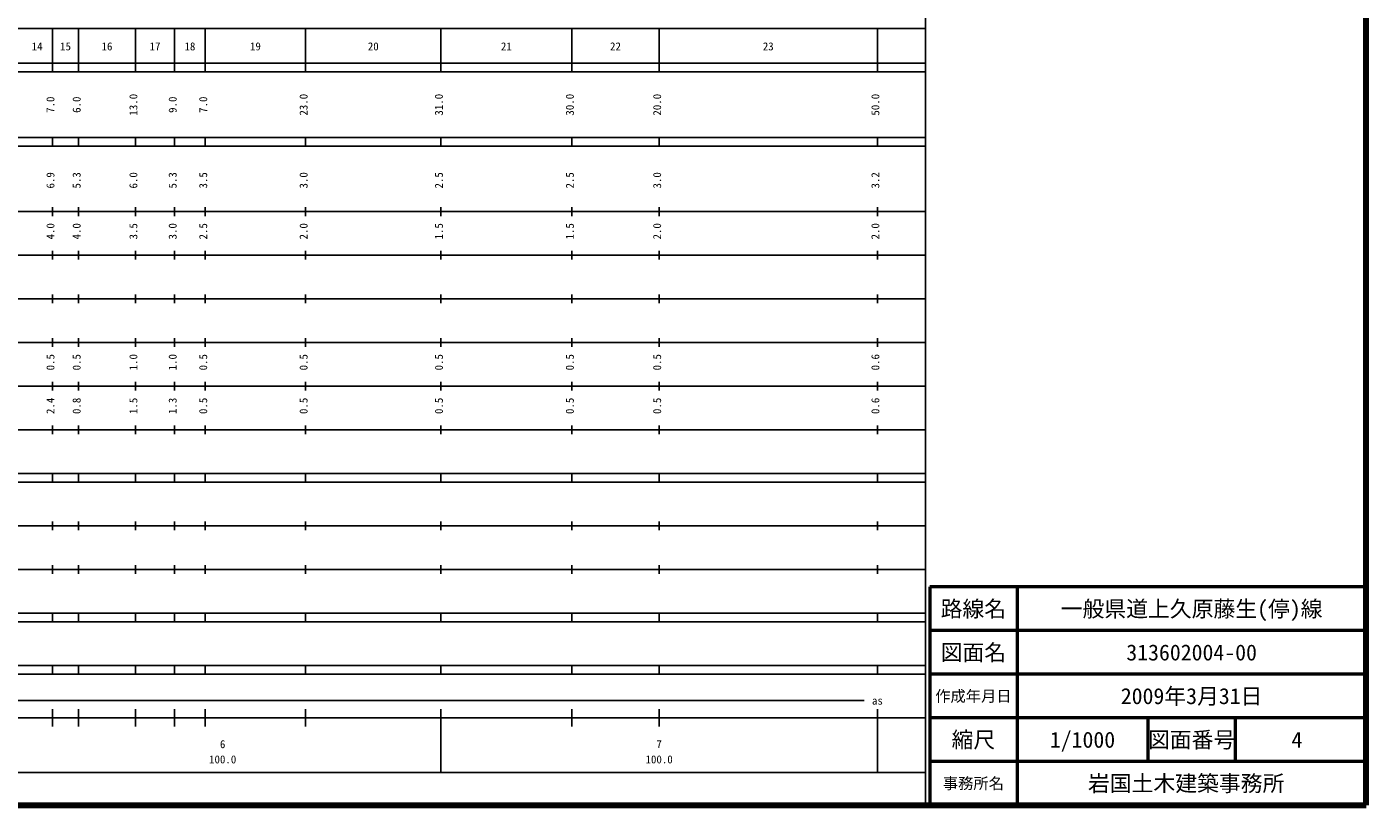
# Model space of a CAD drawing. Units: millimetres on the paper, enlarged 1000 times. Extents: x 40000 to 680000, y 20000 to 380000.
# Drawn here: x 373121 to 680000, y 20000 to 198357 of the extents above; entities that cross this region are included whole.
import ezdxf
from ezdxf.enums import TextEntityAlignment as Align

# ---------------------------------------------------------------- set-up
doc = ezdxf.new("R2010")
doc.units = ezdxf.units.MM
doc.header["$LTSCALE"] = 1000
for name, color, linetype, lineweight in [('M-TTL', 2, 'Continuous', 140), ('M-TTL-BAND', 7, 'Continuous', 25), ('M-TTL-FRAM', 2, 'Continuous', 50), ('M-TTL-LINE', 7, 'Continuous', 50)]:
    doc.layers.add(name, color=color, linetype=linetype, lineweight=lineweight)
doc.layers.add('M-TTL-TXT', color=7, linetype='Continuous')
doc.styles.add('ＭＳ ゴシック', font='')
doc.styles.get('ＭＳ ゴシック').set_extended_font_data('MS Gothic')

msp = doc.modelspace()

# ---------------------------------------------------------------- linework, layer by layer
at = {"layer": 'M-TTL'}
for p, q in [((680000, 20000), (680000, 380000)), ((40000, 20000), (680000, 20000))]:
    msp.add_line(p, q, dxfattribs=at)
at = {"layer": 'M-TTL-BAND'}
for p, q in [((579000, 20000), (579000, 370000)), ((68000, 198000), (579000, 198000)), ((379000, 188000), (379000, 198000)), ((385000, 188000), (385000, 198000)), ((398000, 188000), (398000, 198000)), ((407000, 188000), (407000, 198000)), ((414000, 188000), (414000, 198000)), ((437000, 188000), (437000, 198000)), ((468000, 188000), (468000, 198000)), ((498000, 188000), (498000, 198000)), ((518000, 188000), (518000, 198000)), ((568000, 188000), (568000, 198000)), ((40000, 190000), (579000, 190000)), ((40000, 188000), (579000, 188000)), ((40000, 173000), (579000, 173000)), ((379000, 171000), (379000, 173000)), ((385000, 171000), (385000, 173000)), ((398000, 171000), (398000, 173000)), ((407000, 171000), (407000, 173000)), ((414000, 171000), (414000, 173000)), ((437000, 171000), (437000, 173000)), ((468000, 171000), (468000, 173000)), ((498000, 171000), (498000, 173000)), ((518000, 171000), (518000, 173000)), ((568000, 171000), (568000, 173000)), ((40000, 171000), (579000, 171000)), ((379000, 155000), (379000, 157000)), ((385000, 155000), (385000, 157000)), ((398000, 155000), (398000, 157000)), ((407000, 155000), (407000, 157000)), ((414000, 155000), (414000, 157000)), ((437000, 155000), (437000, 157000)), ((468000, 155000), (468000, 157000)), ((498000, 155000), (498000, 157000)), ((518000, 155000), (518000, 157000)), ((568000, 155000), (568000, 157000)), ((40000, 156000), (579000, 156000)), ((46000, 146000), (579000, 146000)), ((379000, 145000), (379000, 147000)), ((385000, 145000), (385000, 147000)), ((398000, 145000), (398000, 147000)), ((407000, 145000), (407000, 147000)), ((414000, 145000), (414000, 147000)), ((437000, 145000), (437000, 147000)), ((468000, 145000), (468000, 147000)), ((498000, 145000), (498000, 147000)), ((518000, 145000), (518000, 147000)), ((568000, 145000), (568000, 147000)), ((52000, 136000), (579000, 136000)), ((379000, 135000), (379000, 137000)), ((385000, 135000), (385000, 137000)), ((398000, 135000), (398000, 137000)), ((407000, 135000), (407000, 137000)), ((414000, 135000), (414000, 137000)), ((437000, 135000), (437000, 137000)), ((468000, 135000), (468000, 137000)), ((498000, 135000), (498000, 137000)), ((518000, 135000), (518000, 137000)), ((568000, 135000), (568000, 137000)), ((46000, 126000), (579000, 126000)), ((379000, 125000), (379000, 127000)), ((385000, 125000), (385000, 127000)), ((398000, 125000), (398000, 127000)), ((407000, 125000), (407000, 127000)), ((414000, 125000), (414000, 127000)), ((437000, 125000), (437000, 127000)), ((468000, 125000), (468000, 127000)), ((498000, 125000), (498000, 127000)), ((518000, 125000), (518000, 127000)), ((568000, 125000), (568000, 127000)), ((379000, 115000), (379000, 117000)), ((385000, 115000), (385000, 117000)), ((398000, 115000), (398000, 117000)), ((407000, 115000), (407000, 117000)), ((414000, 115000), (414000, 117000)), ((437000, 115000), (437000, 117000)), ((468000, 115000), (468000, 117000)), ((498000, 115000), (498000, 117000)), ((518000, 115000), (518000, 117000)), ((568000, 115000), (568000, 117000)), ((52000, 116000), (579000, 116000)), ((46000, 106000), (579000, 106000)), ((379000, 105000), (379000, 107000)), ((385000, 105000), (385000, 107000)), ((398000, 105000), (398000, 107000)), ((407000, 105000), (407000, 107000)), ((414000, 105000), (414000, 107000)), ((437000, 105000), (437000, 107000)), ((468000, 105000), (468000, 107000)), ((498000, 105000), (498000, 107000)), ((518000, 105000), (518000, 107000)), ((568000, 105000), (568000, 107000)), ((40000, 96000), (579000, 96000)), ((379000, 94000), (379000, 96000)), ((385000, 94000), (385000, 96000)), ((398000, 94000), (398000, 96000)), ((407000, 94000), (407000, 96000)), ((414000, 94000), (414000, 96000)), ((437000, 94000), (437000, 96000)), ((468000, 94000), (468000, 96000)), ((498000, 94000), (498000, 96000)), ((518000, 94000), (518000, 96000)), ((568000, 94000), (568000, 96000)), ((40000, 94000), (579000, 94000)), ((49000, 84000), (579000, 84000)), ((379000, 83000), (379000, 85000)), ((385000, 83000), (385000, 85000)), ((398000, 83000), (398000, 85000)), ((407000, 83000), (407000, 85000)), ((414000, 83000), (414000, 85000)), ((437000, 83000), (437000, 85000)), ((468000, 83000), (468000, 85000)), ((498000, 83000), (498000, 85000)), ((518000, 83000), (518000, 85000)), ((568000, 83000), (568000, 85000)), ((40000, 74000), (579000, 74000)), ((379000, 73000), (379000, 75000)), ((385000, 73000), (385000, 75000)), ((398000, 73000), (398000, 75000)), ((407000, 73000), (407000, 75000)), ((414000, 73000), (414000, 75000)), ((437000, 73000), (437000, 75000)), ((468000, 73000), (468000, 75000)), ((498000, 73000), (498000, 75000)), ((518000, 73000), (518000, 75000)), ((568000, 73000), (568000, 75000)), ((40000, 64000), (579000, 64000)), ((40000, 62000), (579000, 62000)), ((379000, 62000), (379000, 64000)), ((385000, 62000), (385000, 64000)), ((398000, 62000), (398000, 64000)), ((407000, 62000), (407000, 64000)), ((414000, 62000), (414000, 64000)), ((437000, 62000), (437000, 64000)), ((468000, 62000), (468000, 64000)), ((498000, 62000), (498000, 64000)), ((518000, 62000), (518000, 64000)), ((568000, 62000), (568000, 64000)), ((40000, 52000), (579000, 52000)), ((40000, 50000), (579000, 50000)), ((379000, 50000), (379000, 52000)), ((385000, 50000), (385000, 52000)), ((398000, 50000), (398000, 52000)), ((407000, 50000), (407000, 52000)), ((414000, 50000), (414000, 52000)), ((437000, 50000), (437000, 52000)), ((468000, 50000), (468000, 52000)), ((498000, 50000), (498000, 52000)), ((518000, 50000), (518000, 52000)), ((568000, 50000), (568000, 52000)), ((71000, 44000), (565000, 44000)), ((40000, 40000), (579000, 40000)), ((379000, 38000), (379000, 42000)), ((385000, 38000), (385000, 42000)), ((398000, 38000), (398000, 42000)), ((407000, 38000), (407000, 42000)), ((414000, 38000), (414000, 42000)), ((437000, 38000), (437000, 42000)), ((468000, 27500), (468000, 42000)), ((498000, 38000), (498000, 42000)), ((518000, 38000), (518000, 42000)), ((568000, 27500), (568000, 42000)), ((68000, 27500), (579000, 27500))]:
    msp.add_line(p, q, dxfattribs=at)
at = {"layer": 'M-TTL-FRAM'}
for p, q in [((680000, 70000), (580000, 70000)), ((580000, 70000), (580000, 20000))]:
    msp.add_line(p, q, dxfattribs=at)
at = {"layer": 'M-TTL-LINE'}
for p, q in [((600000, 70000), (600000, 20000)), ((680000, 60000), (580000, 60000)), ((680000, 50000), (580000, 50000)), ((680000, 40000), (580000, 40000)), ((630000, 40000), (630000, 30000)), ((650000, 40000), (650000, 30000)), ((680000, 30000), (580000, 30000))]:
    msp.add_line(p, q, dxfattribs=at)

# ---------------------------------------------------------------- texts
at = {"layer": 'M-TTL-BAND', "style": 'ＭＳ ゴシック'}
for s, p in [('14', (375500, 192405)), ('15', (382000, 192405)), ('16', (391500, 192405)), ('17', (402500, 192405)), ('18', (410500, 192405)), ('19', (425500, 192405)), ('20', (452500, 192405)), ('21', (483000, 192405)), ('22', (508000, 192405)), ('23', (543000, 192405)), ('as', (568000, 42500)), ('6', (418000, 32523)), ('7', (518000, 32523)), ('100.0', (418000, 29033)), ('100.0', (518000, 29033))]:
    msp.add_text(s, height=1833, dxfattribs=at).set_placement(p, align=Align.BOTTOM_CENTER)
for s, p in [('7.0', (380000, 180500)), ('6.0', (386000, 180500)), ('13.0', (399000, 180500)), ('9.0', (408000, 180500)), ('7.0', (415000, 180500)), ('23.0', (438000, 180500)), ('31.0', (469000, 180500)), ('30.0', (499000, 180500)), ('20.0', (519000, 180500)), ('50.0', (569000, 180500)), ('6.9', (380000, 163174)), ('5.3', (386000, 163174)), ('6.0', (399000, 163174)), ('5.3', (408000, 163174)), ('3.5', (415000, 163174)), ('3.0', (438000, 163174)), ('2.5', (469000, 163174)), ('2.5', (499000, 163174)), ('3.0', (519000, 163174)), ('3.2', (569000, 163174)), ('4.0', (380000, 151500)), ('4.0', (386000, 151500)), ('3.5', (399000, 151500)), ('3.0', (408000, 151500)), ('2.5', (415000, 151500)), ('2.0', (438000, 151500)), ('1.5', (469000, 151500)), ('1.5', (499000, 151500)), ('2.0', (519000, 151500)), ('2.0', (569000, 151500)), ('0.5', (380000, 121500)), ('0.5', (386000, 121500)), ('1.0', (399000, 121500)), ('1.0', (408000, 121500)), ('0.5', (415000, 121500)), ('0.5', (438000, 121500)), ('0.5', (469000, 121500)), ('0.5', (499000, 121500)), ('0.5', (519000, 121500)), ('0.6', (569000, 121500)), ('2.4', (380000, 111500)), ('0.8', (386000, 111500)), ('1.5', (399000, 111500)), ('1.3', (408000, 111500)), ('0.5', (415000, 111500)), ('0.5', (438000, 111500)), ('0.5', (469000, 111500)), ('0.5', (499000, 111500)), ('0.5', (519000, 111500)), ('0.6', (569000, 111500))]:
    msp.add_text(s, height=1833, rotation=90, dxfattribs=at).set_placement(p, align=Align.BOTTOM_CENTER)
at = {"layer": 'M-TTL-TXT', "style": 'ＭＳ ゴシック'}
for s, height, p in [('路線名', 3666, (590000, 65000)), ('路線名', 3666, (590000, 65000)), ('一般県道上久原藤生(停)線', 3666, (640000, 65000)), ('図面名', 3666, (590000, 55000)), ('図面名', 3666, (590000, 55000)), ('313602004-00', 3666, (640000, 55000)), ('作成年月日', 2566, (590000, 45000)), ('作成年月日', 2566, (590000, 45000)), ('2009年3月31日', 3666, (640000, 45000)), ('縮尺', 3666, (590000, 35000)), ('縮尺', 3666, (590000, 35000)), ('1/1000', 3666, (615000, 35000)), ('図面番号', 3666, (640000, 35000)), ('図面番号', 3666, (640000, 35000)), ('4', 3666, (664125, 35000)), ('事務所名', 2566, (590000, 25000)), ('事務所名', 2566, (590000, 25000)), ('岩国土木建築事務所 ', 3666, (640000, 25000))]:
    msp.add_text(s, height=height, dxfattribs=at).set_placement(p, align=Align.MIDDLE_CENTER)

doc.saveas('drawing.dxf')
